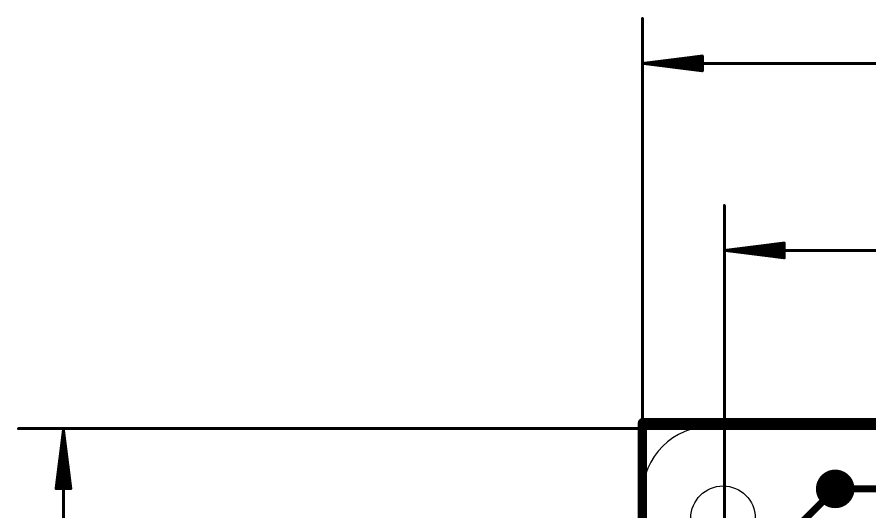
# Model space of a CAD drawing. Extents: x -30 to 87, y -20 to 77.
# Drawn here: x -27.16 to 9.88, y 52.77 to 74.28 of the extents above; entities that cross this region are included whole.
import ezdxf

# ---------------------------------------------------------------- set-up
doc = ezdxf.new("R2010")
doc.units = 0
for name, color, linetype in [('1', 12, 'CONTINUOUS'), ('16', 132, 'CONTINUOUS'), ('17', 110, 'CONTINUOUS'), ('20', 40, 'CONTINUOUS'), ('47', 253, 'CONTINUOUS')]:
    doc.layers.add(name, color=color, linetype=linetype)

# ---------------------------------------------------------------- blocks, each defined once
blk = doc.blocks.new('ROUNDP')
at = {"const_width": 0.5}
blk.add_lwpolyline([(0, -0.25, 1), (0, 0.25, 1), (0, -0.25)], format="xyb", dxfattribs=at)

msp = doc.modelspace()

# ---------------------------------------------------------------- linework, layer by layer
at = {"layer": '1', "const_width": 0.3048}
for points in [[(8.37, 53.77), (6.985, 52.385)], [(10.91, 53.77), (8.37, 53.77)]]:
    msp.add_lwpolyline(points, dxfattribs=at)
at = {"layer": '1', "const_width": 0.1524}
for points in [[(8.37, 53.8462, 1), (8.37, 53.6938)], [(8.4239, 53.7161, 1), (8.3161, 53.8239)]]:
    msp.add_lwpolyline(points, format="xyb", dxfattribs=at)
at = {"layer": '16', "const_width": 0.4064}
for points in [[(0, 0), (0, 56.642)], [(0, 56.642), (65.024, 56.642)]]:
    msp.add_lwpolyline(points, dxfattribs=at)
at = {"layer": '16', "const_width": 0.2032}
for points in [[(0.1016, 56.642, 1), (-0.1016, 56.642)], [(0, 56.7436, 1), (0, 56.5404)]]:
    msp.add_lwpolyline(points, format="xyb", dxfattribs=at)
at = {"layer": '20'}
for p, q in [((62, 56.5), (3, 56.5)), ((0, 53.5), (0, 3))]:
    msp.add_line(p, q, dxfattribs=at)
msp.add_circle((3.5, 52.5), 1.4, dxfattribs=at)
msp.add_arc((3, 53.5), 3, 90, 180, dxfattribs=at)
at = {"layer": '47', "const_width": 0.13}
for points in [[(0, 44.958), (0, 74.213)], [(0.065, 72.263), (2.6, 72.5822)], [(2.6, 72.5822), (2.6, 71.9438)], [(0.065, 72.263), (2.6, 72.523)], [(0.065, 72.263), (2.6, 72.393)], [(0.065, 72.263), (64.959, 72.263)], [(2.6, 71.9438), (0.065, 72.263)], [(2.6, 72.133), (0.065, 72.263)], [(2.6, 72.003), (0.065, 72.263)], [(3.556, 52.451), (3.556, 66.085)], [(3.621, 64.135), (6.156, 64.4542)], [(3.621, 64.135), (6.156, 64.395)], [(6.156, 64.4542), (6.156, 63.8158)], [(3.621, 64.135), (6.156, 64.265)], [(3.621, 64.135), (61.403, 64.135)], [(6.156, 63.8158), (3.621, 64.135)], [(6.156, 64.005), (3.621, 64.135)], [(6.156, 63.875), (3.621, 64.135)], [(54.102, 56.388), (-27.096, 56.388)], [(-25.146, 56.323), (-25.4652, 53.788)], [(-25.146, 56.323), (-25.406, 53.788)], [(-25.146, 56.323), (-25.276, 53.788)], [(-25.146, 56.323), (-25.146, 0.065)], [(-24.8268, 53.788), (-25.146, 56.323)], [(-25.016, 53.788), (-25.146, 56.323)], [(-24.886, 53.788), (-25.146, 56.323)], [(-25.4652, 53.788), (-24.8268, 53.788)]]:
    msp.add_lwpolyline(points, dxfattribs=at)
at = {"layer": '47', "const_width": 0.065}
for points in [[(0.0325, 74.213, 1), (-0.0325, 74.213)], [(2.6325, 72.5822, 1), (2.5675, 72.5822)], [(2.6041, 72.55, 1), (2.5959, 72.6145)], [(0.065, 72.2955, 1), (0.065, 72.2305)], [(0.0691, 72.2952, 1), (0.0609, 72.2308)], [(0.0633, 72.2955, 1), (0.0667, 72.2305)], [(0.0667, 72.2955, 1), (0.0633, 72.2305)], [(0.0683, 72.2953, 1), (0.0617, 72.2307)], [(0.0617, 72.2953, 1), (0.0683, 72.2307)], [(0.0609, 72.2952, 1), (0.0691, 72.2308)], [(2.6033, 72.4907, 1), (2.5967, 72.5553)], [(2.6017, 72.3605, 1), (2.5983, 72.4255)], [(2.5675, 71.9438, 1), (2.6325, 71.9438)], [(2.5959, 71.9115, 1), (2.6041, 71.976)], [(2.5967, 71.9707, 1), (2.6033, 72.0353)], [(2.5983, 72.1005, 1), (2.6017, 72.1655)], [(3.5885, 66.085, 1), (3.5235, 66.085)], [(6.1885, 64.4542, 1), (6.1235, 64.4542)], [(6.1601, 64.422, 1), (6.1519, 64.4865)], [(6.1593, 64.3627, 1), (6.1527, 64.4273)], [(3.621, 64.1675, 1), (3.621, 64.1025)], [(3.6251, 64.1672, 1), (3.6169, 64.1028)], [(3.6193, 64.1675, 1), (3.6227, 64.1025)], [(3.6227, 64.1675, 1), (3.6193, 64.1025)], [(3.6243, 64.1673, 1), (3.6177, 64.1027)], [(3.6177, 64.1673, 1), (3.6243, 64.1027)], [(3.6169, 64.1672, 1), (3.6251, 64.1028)], [(6.1577, 64.2325, 1), (6.1543, 64.2975)], [(6.1235, 63.8158, 1), (6.1885, 63.8158)], [(6.1519, 63.7835, 1), (6.1601, 63.848)], [(6.1527, 63.8427, 1), (6.1593, 63.9073)], [(6.1543, 63.9725, 1), (6.1577, 64.0375)], [(-27.096, 56.4205, 1), (-27.096, 56.3555)], [(-25.1135, 56.323, 1), (-25.1785, 56.323)], [(-25.1138, 56.3271, 1), (-25.1782, 56.3189)], [(-25.1135, 56.3213, 1), (-25.1785, 56.3247)], [(-25.1135, 56.3247, 1), (-25.1785, 56.3213)], [(-25.1137, 56.3263, 1), (-25.1783, 56.3197)], [(-25.1137, 56.3197, 1), (-25.1783, 56.3263)], [(-25.1138, 56.3189, 1), (-25.1782, 56.3271)], [(-25.4975, 53.7921, 1), (-25.433, 53.7839)], [(-25.4652, 53.8205, 1), (-25.4652, 53.7555)], [(-25.4383, 53.7913, 1), (-25.3737, 53.7847)], [(-25.3085, 53.7897, 1), (-25.2435, 53.7863)], [(-25.0485, 53.7863, 1), (-24.9835, 53.7897)], [(-24.9183, 53.7847, 1), (-24.8537, 53.7913)], [(-24.859, 53.7839, 1), (-24.7945, 53.7921)], [(-24.8268, 53.7555, 1), (-24.8268, 53.8205)]]:
    msp.add_lwpolyline(points, format="xyb", dxfattribs=at)

# ---------------------------------------------------------------- block references
at = {"layer": '17', "xscale": 1.6764, "yscale": 1.6764}
msp.add_blockref('ROUNDP', (8.37, 53.77), dxfattribs=at)
msp.add_blockref('ROUNDP', (8.37, 53.77), dxfattribs=at)

doc.saveas('drawing.dxf')
